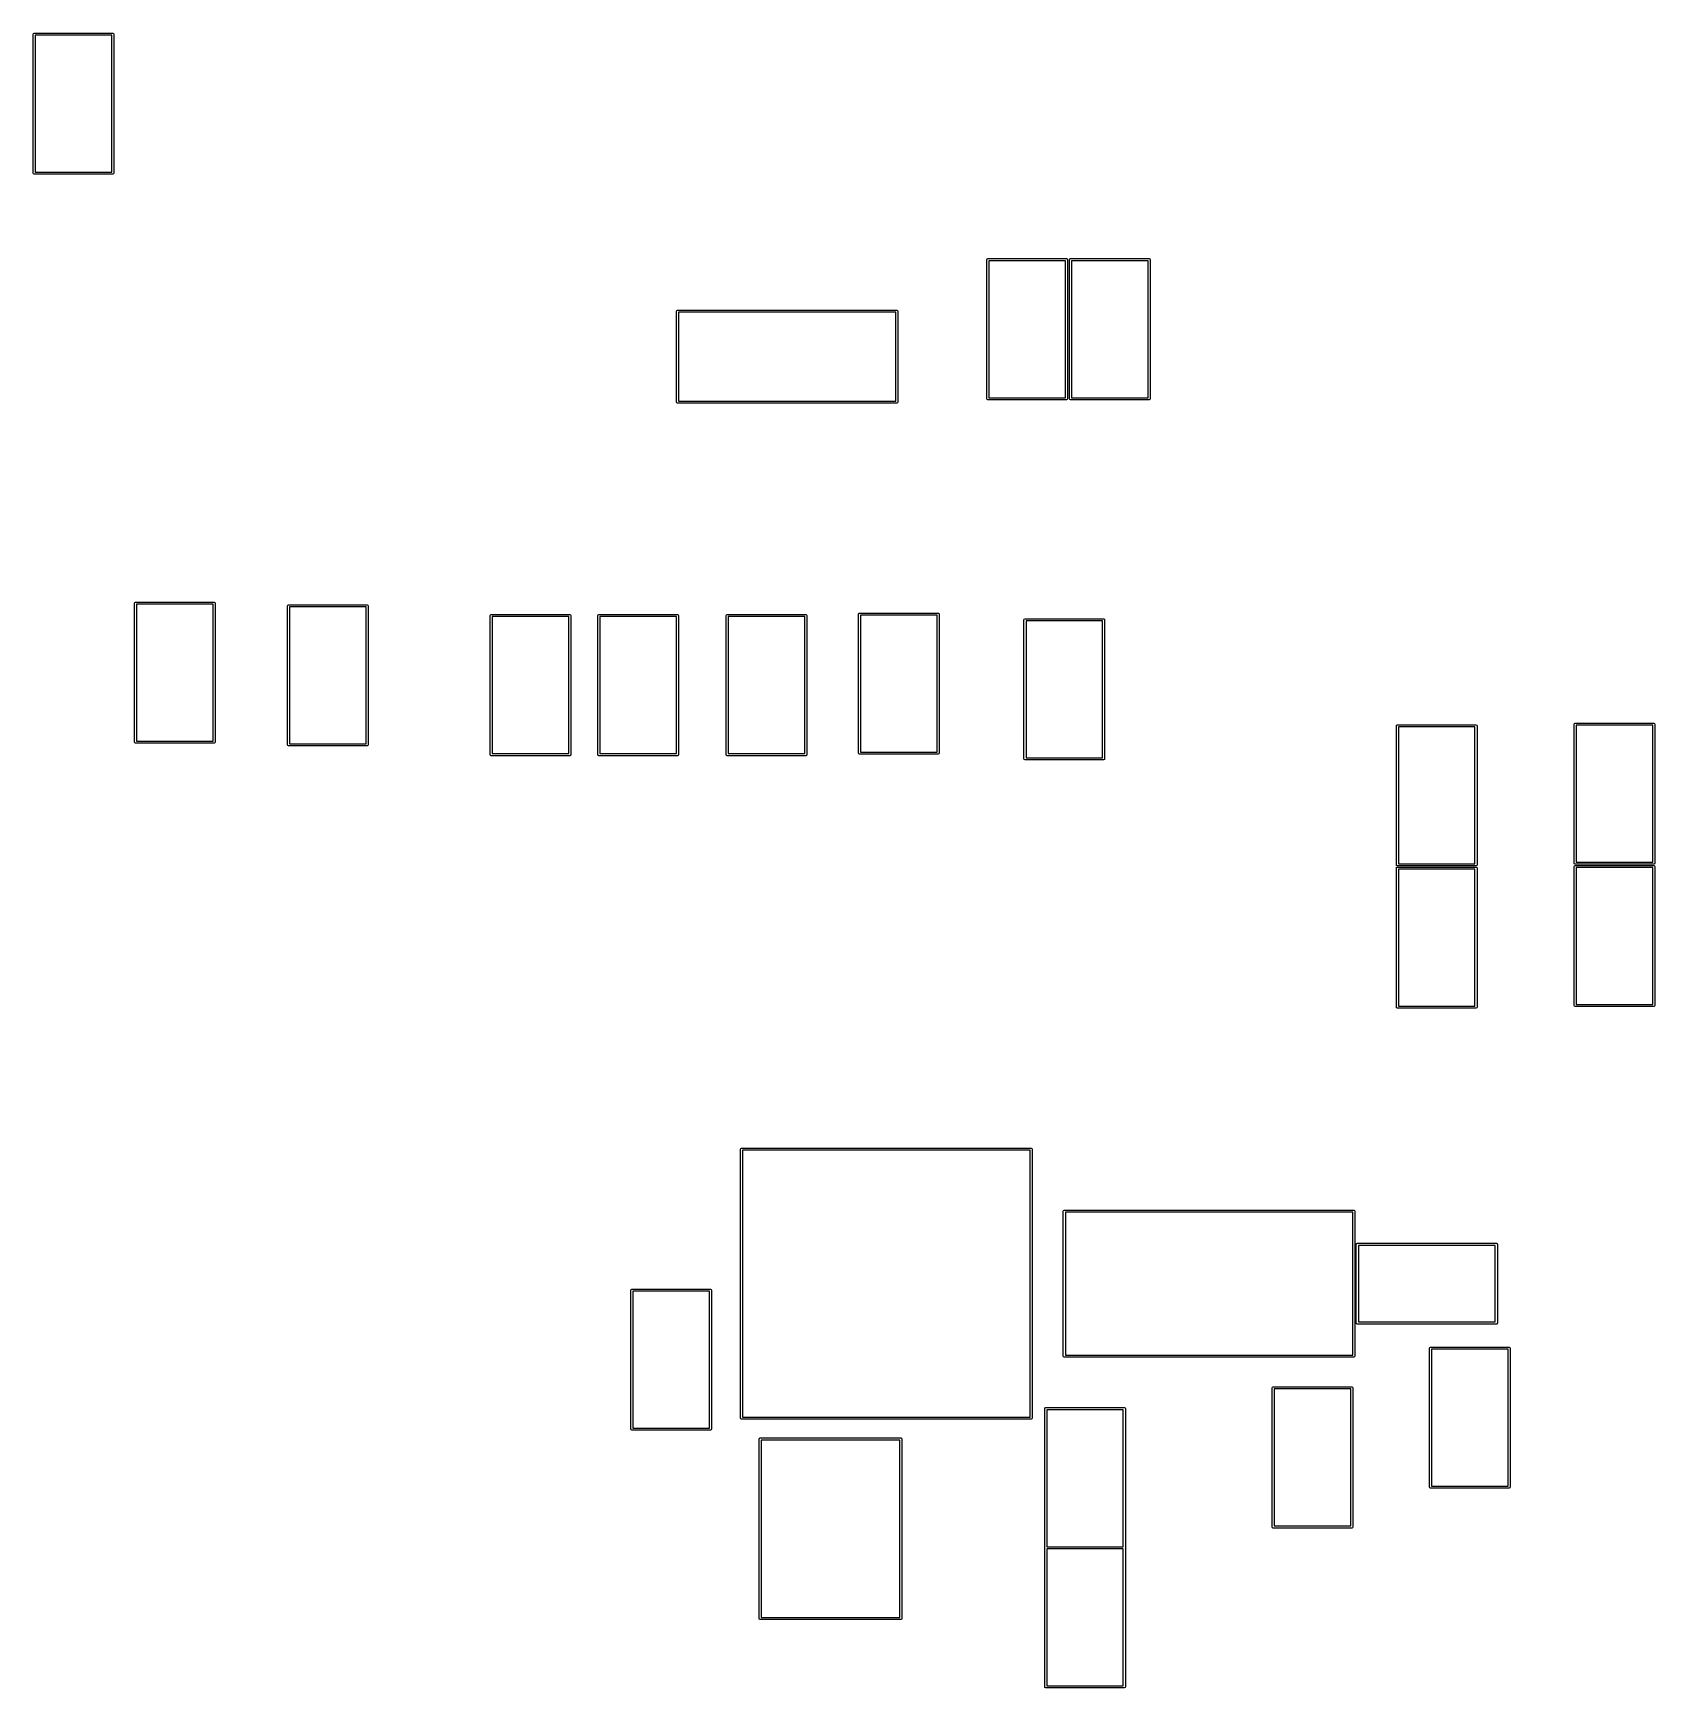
# Model space of a CAD drawing. Extents: x 0.17 to 1.71, y 0.93 to 2.5.
import ezdxf

# ---------------------------------------------------------------- set-up
doc = ezdxf.new("R2010")
doc.units = 0
doc.header["$MEASUREMENT"] = 0
doc.layers.add('BLACK', color=7, linetype='CONTINUOUS')

msp = doc.modelspace()

# ---------------------------------------------------------------- linework, layer by layer
at = {"layer": 'BLACK', "linetype": 'CONTINUOUS'}
for p, q in [((0.168307, 2.4997), (0.168595, 2.5004)), ((0.168307, 2.36742), (0.168307, 2.4997)), ((0.168595, 2.5004), (0.169291, 2.50069)), ((0.169291, 2.50069), (0.244094, 2.50069)), ((0.170276, 2.49872), (0.170276, 2.36841)), ((0.24311, 2.49872), (0.170276, 2.49872)), ((0.24311, 2.36841), (0.24311, 2.49872)), ((0.244094, 2.50069), (0.24479, 2.5004)), ((0.24479, 2.5004), (0.245079, 2.4997)), ((0.245079, 2.4997), (0.245079, 2.36742)), ((0.168595, 2.36673), (0.168307, 2.36742)), ((0.169291, 2.36644), (0.168595, 2.36673)), ((0.244094, 2.36644), (0.169291, 2.36644)), ((0.170276, 2.36841), (0.24311, 2.36841)), ((0.24479, 2.36673), (0.244094, 2.36644)), ((0.245079, 2.36742), (0.24479, 2.36673)), ((1.07579, 2.28514), (1.07608, 2.28583)), ((1.07579, 2.15285), (1.07579, 2.28514)), ((1.07608, 2.28583), (1.07677, 2.28612)), ((1.07677, 2.28612), (1.15157, 2.28612)), ((1.07776, 2.28415), (1.07776, 2.15384)), ((1.15059, 2.28415), (1.07776, 2.28415)), ((1.15059, 2.15384), (1.15059, 2.28415)), ((1.15157, 2.28612), (1.15227, 2.28583)), ((1.15227, 2.28583), (1.15256, 2.28514)), ((1.15256, 2.28514), (1.15256, 2.15285)), ((1.15453, 2.28514), (1.15482, 2.28583)), ((1.15453, 2.15285), (1.15453, 2.28514)), ((1.15482, 2.28583), (1.15551, 2.28612)), ((1.15551, 2.28612), (1.23031, 2.28612)), ((1.1565, 2.28415), (1.1565, 2.15384)), ((1.22933, 2.28415), (1.1565, 2.28415)), ((1.22933, 2.15384), (1.22933, 2.28415)), ((1.23031, 2.28612), (1.23101, 2.28583)), ((1.23101, 2.28583), (1.2313, 2.28514)), ((1.2313, 2.28514), (1.2313, 2.15285)), ((0.780512, 2.23622), (0.7808, 2.23692)), ((0.780512, 2.14961), (0.780512, 2.23622)), ((0.7808, 2.23692), (0.781496, 2.2372)), ((0.781496, 2.2372), (0.990157, 2.2372)), ((0.990157, 2.2372), (0.990853, 2.23692)), ((0.990853, 2.23692), (0.991142, 2.23622)), ((0.991142, 2.23622), (0.991142, 2.14961)), ((0.78248, 2.23524), (0.78248, 2.15059)), ((0.989173, 2.23524), (0.78248, 2.23524)), ((0.989173, 2.15059), (0.989173, 2.23524)), ((0.7808, 2.14891), (0.780512, 2.14961)), ((0.781496, 2.14862), (0.7808, 2.14891)), ((0.990157, 2.14862), (0.781496, 2.14862)), ((0.78248, 2.15059), (0.989173, 2.15059)), ((0.990853, 2.14891), (0.990157, 2.14862)), ((0.991142, 2.14961), (0.990853, 2.14891)), ((1.07608, 2.15216), (1.07579, 2.15285)), ((1.07677, 2.15187), (1.07608, 2.15216)), ((1.15157, 2.15187), (1.07677, 2.15187)), ((1.07776, 2.15384), (1.15059, 2.15384)), ((1.15227, 2.15216), (1.15157, 2.15187)), ((1.15256, 2.15285), (1.15227, 2.15216)), ((1.15482, 2.15216), (1.15453, 2.15285)), ((1.15551, 2.15187), (1.15482, 2.15216)), ((1.23031, 2.15187), (1.15551, 2.15187)), ((1.1565, 2.15384), (1.22933, 2.15384)), ((1.23101, 2.15216), (1.23031, 2.15187)), ((1.2313, 2.15285), (1.23101, 2.15216)), ((0.264764, 1.95837), (0.265052, 1.95906)), ((0.264764, 1.82608), (0.264764, 1.95837)), ((0.265052, 1.95906), (0.265748, 1.95935)), ((0.265748, 1.95935), (0.340551, 1.95935)), ((0.266732, 1.95738), (0.266732, 1.82707)), ((0.339567, 1.95738), (0.266732, 1.95738)), ((0.339567, 1.82707), (0.339567, 1.95738)), ((0.340551, 1.95935), (0.341247, 1.95906)), ((0.341247, 1.95906), (0.341535, 1.95837)), ((0.341535, 1.95837), (0.341535, 1.82608)), ((0.410433, 1.95591), (0.410721, 1.9566)), ((0.410433, 1.82362), (0.410433, 1.95591)), ((0.410721, 1.9566), (0.411417, 1.95689)), ((0.411417, 1.95689), (0.48622, 1.95689)), ((0.412402, 1.95492), (0.412402, 1.82461)), ((0.485236, 1.95492), (0.412402, 1.95492)), ((0.485236, 1.82461), (0.485236, 1.95492)), ((0.48622, 1.95689), (0.486916, 1.9566)), ((0.486916, 1.9566), (0.487205, 1.95591)), ((0.487205, 1.95591), (0.487205, 1.82362)), ((0.603346, 1.94656), (0.603635, 1.94725)), ((0.603346, 1.81427), (0.603346, 1.94656)), ((0.603635, 1.94725), (0.604331, 1.94754)), ((0.604331, 1.94754), (0.679134, 1.94754)), ((0.605315, 1.94557), (0.605315, 1.81526)), ((0.67815, 1.94557), (0.605315, 1.94557)), ((0.67815, 1.81526), (0.67815, 1.94557)), ((0.679134, 1.94754), (0.67983, 1.94725)), ((0.67983, 1.94725), (0.680118, 1.94656)), ((0.680118, 1.94656), (0.680118, 1.81427)), ((0.705709, 1.94656), (0.705997, 1.94725)), ((0.705709, 1.81427), (0.705709, 1.94656)), ((0.705997, 1.94725), (0.706693, 1.94754)), ((0.706693, 1.94754), (0.781496, 1.94754)), ((0.707677, 1.94557), (0.707677, 1.81526)), ((0.780512, 1.94557), (0.707677, 1.94557)), ((0.780512, 1.81526), (0.780512, 1.94557)), ((0.781496, 1.94754), (0.782192, 1.94725)), ((0.782192, 1.94725), (0.78248, 1.94656)), ((0.78248, 1.94656), (0.78248, 1.81427)), ((0.827756, 1.94656), (0.828044, 1.94725)), ((0.827756, 1.81427), (0.827756, 1.94656)), ((0.828044, 1.94725), (0.82874, 1.94754)), ((0.82874, 1.94754), (0.903543, 1.94754)), ((0.829724, 1.94557), (0.829724, 1.81526)), ((0.902559, 1.94557), (0.829724, 1.94557)), ((0.902559, 1.81526), (0.902559, 1.94557)), ((0.903543, 1.94754), (0.904239, 1.94725)), ((0.904239, 1.94725), (0.904528, 1.94656)), ((0.904528, 1.94656), (0.904528, 1.81427)), ((0.95374, 1.94803), (0.954028, 1.94873)), ((0.95374, 1.81575), (0.95374, 1.94803)), ((0.954028, 1.94873), (0.954724, 1.94902)), ((0.954724, 1.94902), (1.02953, 1.94902)), ((0.955709, 1.94705), (0.955709, 1.81673)), ((1.02854, 1.94705), (0.955709, 1.94705)), ((1.02854, 1.81673), (1.02854, 1.94705)), ((1.02953, 1.94902), (1.03022, 1.94873)), ((1.03022, 1.94873), (1.03051, 1.94803)), ((1.03051, 1.94803), (1.03051, 1.81575)), ((1.11122, 1.94262), (1.11151, 1.94331)), ((1.11122, 1.81033), (1.11122, 1.94262)), ((1.11151, 1.94331), (1.1122, 1.9436)), ((1.1122, 1.9436), (1.18701, 1.9436)), ((1.11319, 1.94163), (1.11319, 1.81132)), ((1.18602, 1.94163), (1.11319, 1.94163)), ((1.18602, 1.81132), (1.18602, 1.94163)), ((1.18701, 1.9436), (1.1877, 1.94331)), ((1.1877, 1.94331), (1.18799, 1.94262)), ((1.18799, 1.94262), (1.18799, 1.81033)), ((1.46555, 1.84173), (1.46584, 1.84243)), ((1.46584, 1.84243), (1.46654, 1.84272)), ((1.46654, 1.84272), (1.54134, 1.84272)), ((1.54134, 1.84272), (1.54203, 1.84243)), ((1.54203, 1.84243), (1.54232, 1.84173)), ((1.63484, 1.84321), (1.63513, 1.8439)), ((1.63484, 1.71093), (1.63484, 1.84321)), ((1.63513, 1.8439), (1.63583, 1.84419)), ((1.63583, 1.84419), (1.71063, 1.84419)), ((1.63681, 1.84222), (1.63681, 1.71191)), ((1.70965, 1.84222), (1.63681, 1.84222)), ((1.70965, 1.71191), (1.70965, 1.84222)), ((1.71063, 1.84419), (1.71133, 1.8439)), ((1.71133, 1.8439), (1.71161, 1.84321)), ((1.71161, 1.84321), (1.71161, 1.71093)), ((0.266732, 1.82707), (0.339567, 1.82707)), ((1.46555, 1.70945), (1.46555, 1.84173)), ((1.46752, 1.84075), (1.46752, 1.71043)), ((1.54035, 1.84075), (1.46752, 1.84075)), ((1.54035, 1.71043), (1.54035, 1.84075)), ((1.54232, 1.84173), (1.54232, 1.70945)), ((0.265052, 1.82539), (0.264764, 1.82608)), ((0.265748, 1.8251), (0.265052, 1.82539)), ((0.340551, 1.8251), (0.265748, 1.8251)), ((0.341247, 1.82539), (0.340551, 1.8251)), ((0.341535, 1.82608), (0.341247, 1.82539)), ((0.410721, 1.82293), (0.410433, 1.82362)), ((0.411417, 1.82264), (0.410721, 1.82293)), ((0.48622, 1.82264), (0.411417, 1.82264)), ((0.412402, 1.82461), (0.485236, 1.82461)), ((0.486916, 1.82293), (0.48622, 1.82264)), ((0.487205, 1.82362), (0.486916, 1.82293)), ((0.603635, 1.81358), (0.603346, 1.81427)), ((0.604331, 1.81329), (0.603635, 1.81358)), ((0.679134, 1.81329), (0.604331, 1.81329)), ((0.605315, 1.81526), (0.67815, 1.81526)), ((0.67983, 1.81358), (0.679134, 1.81329)), ((0.680118, 1.81427), (0.67983, 1.81358)), ((0.705997, 1.81358), (0.705709, 1.81427)), ((0.706693, 1.81329), (0.705997, 1.81358)), ((0.781496, 1.81329), (0.706693, 1.81329)), ((0.707677, 1.81526), (0.780512, 1.81526)), ((0.782192, 1.81358), (0.781496, 1.81329)), ((0.78248, 1.81427), (0.782192, 1.81358)), ((0.828044, 1.81358), (0.827756, 1.81427)), ((0.82874, 1.81329), (0.828044, 1.81358)), ((0.903543, 1.81329), (0.82874, 1.81329)), ((0.829724, 1.81526), (0.902559, 1.81526)), ((0.904239, 1.81358), (0.903543, 1.81329)), ((0.904528, 1.81427), (0.904239, 1.81358)), ((0.954028, 1.81505), (0.95374, 1.81575)), ((0.954724, 1.81476), (0.954028, 1.81505)), ((1.02953, 1.81476), (0.954724, 1.81476)), ((0.955709, 1.81673), (1.02854, 1.81673)), ((1.03022, 1.81505), (1.02953, 1.81476)), ((1.03051, 1.81575), (1.03022, 1.81505)), ((1.11319, 1.81132), (1.18602, 1.81132)), ((1.11151, 1.80964), (1.11122, 1.81033)), ((1.1122, 1.80935), (1.11151, 1.80964)), ((1.18701, 1.80935), (1.1122, 1.80935)), ((1.1877, 1.80964), (1.18701, 1.80935)), ((1.18799, 1.81033), (1.1877, 1.80964)), ((1.46584, 1.70875), (1.46555, 1.70945)), ((1.46555, 1.7064), (1.46584, 1.70709)), ((1.46555, 1.57411), (1.46555, 1.7064)), ((1.46654, 1.70846), (1.46584, 1.70875)), ((1.46584, 1.70709), (1.46654, 1.70738)), ((1.54134, 1.70846), (1.46654, 1.70846)), ((1.46654, 1.70738), (1.54134, 1.70738)), ((1.46752, 1.71043), (1.54035, 1.71043)), ((1.46752, 1.70541), (1.46752, 1.5751)), ((1.54035, 1.70541), (1.46752, 1.70541)), ((1.54035, 1.5751), (1.54035, 1.70541)), ((1.54203, 1.70875), (1.54134, 1.70846)), ((1.54134, 1.70738), (1.54203, 1.70709)), ((1.54232, 1.70945), (1.54203, 1.70875)), ((1.54203, 1.70709), (1.54232, 1.7064)), ((1.54232, 1.7064), (1.54232, 1.57411)), ((1.63513, 1.71023), (1.63484, 1.71093)), ((1.63484, 1.70787), (1.63513, 1.70857)), ((1.63484, 1.57559), (1.63484, 1.70787)), ((1.63583, 1.70994), (1.63513, 1.71023)), ((1.63513, 1.70857), (1.63583, 1.70886)), ((1.71063, 1.70994), (1.63583, 1.70994)), ((1.63583, 1.70886), (1.71063, 1.70886)), ((1.63681, 1.71191), (1.70965, 1.71191)), ((1.63681, 1.70689), (1.63681, 1.57657)), ((1.70965, 1.70689), (1.63681, 1.70689)), ((1.70965, 1.57657), (1.70965, 1.70689)), ((1.71133, 1.71023), (1.71063, 1.70994)), ((1.71063, 1.70886), (1.71133, 1.70857)), ((1.71161, 1.71093), (1.71133, 1.71023)), ((1.71133, 1.70857), (1.71161, 1.70787)), ((1.71161, 1.70787), (1.71161, 1.57559)), ((1.46752, 1.5751), (1.54035, 1.5751)), ((1.63513, 1.57489), (1.63484, 1.57559)), ((1.63583, 1.57461), (1.63513, 1.57489)), ((1.71063, 1.57461), (1.63583, 1.57461)), ((1.63681, 1.57657), (1.70965, 1.57657)), ((1.71133, 1.57489), (1.71063, 1.57461)), ((1.71161, 1.57559), (1.71133, 1.57489)), ((1.46584, 1.57342), (1.46555, 1.57411)), ((1.46654, 1.57313), (1.46584, 1.57342)), ((1.54134, 1.57313), (1.46654, 1.57313)), ((1.54203, 1.57342), (1.54134, 1.57313)), ((1.54232, 1.57411), (1.54203, 1.57342)), ((0.841535, 1.43898), (0.841824, 1.43967)), ((0.841535, 1.18307), (0.841535, 1.43898)), ((0.841824, 1.43967), (0.84252, 1.43996)), ((0.84252, 1.43996), (1.11811, 1.43996)), ((0.843504, 1.43799), (0.843504, 1.18406)), ((1.11713, 1.43799), (0.843504, 1.43799)), ((1.11713, 1.18406), (1.11713, 1.43799)), ((1.11811, 1.43996), (1.11881, 1.43967)), ((1.11881, 1.43967), (1.11909, 1.43898)), ((1.11909, 1.43898), (1.11909, 1.18307)), ((1.14862, 1.37992), (1.14891, 1.38062)), ((1.14862, 1.24213), (1.14862, 1.37992)), ((1.14891, 1.38062), (1.14961, 1.38091)), ((1.14961, 1.38091), (1.4252, 1.38091)), ((1.15059, 1.37894), (1.15059, 1.24311)), ((1.42421, 1.37894), (1.15059, 1.37894)), ((1.42421, 1.24311), (1.42421, 1.37894)), ((1.4252, 1.38091), (1.42589, 1.38062)), ((1.42589, 1.38062), (1.42618, 1.37992)), ((1.42618, 1.37992), (1.42618, 1.24213)), ((1.42746, 1.34843), (1.42775, 1.34912)), ((1.42746, 1.27362), (1.42746, 1.34843)), ((1.42775, 1.34912), (1.42844, 1.34941)), ((1.42844, 1.34941), (1.56073, 1.34941)), ((1.42943, 1.34744), (1.42943, 1.27461)), ((1.55974, 1.34744), (1.42943, 1.34744)), ((1.55974, 1.27461), (1.55974, 1.34744)), ((1.56073, 1.34941), (1.56142, 1.34912)), ((1.56142, 1.34912), (1.56171, 1.34843)), ((1.56171, 1.34843), (1.56171, 1.27362)), ((0.737205, 1.30482), (0.737493, 1.30552)), ((0.737205, 1.17254), (0.737205, 1.30482)), ((0.737493, 1.30552), (0.738189, 1.30581)), ((0.738189, 1.30581), (0.812992, 1.30581)), ((0.739173, 1.30384), (0.739173, 1.17352)), ((0.812008, 1.30384), (0.739173, 1.30384)), ((0.812008, 1.17352), (0.812008, 1.30384)), ((0.812992, 1.30581), (0.813688, 1.30552)), ((0.813688, 1.30552), (0.813976, 1.30482)), ((0.813976, 1.30482), (0.813976, 1.17254)), ((1.42775, 1.27293), (1.42746, 1.27362)), ((1.42844, 1.27264), (1.42775, 1.27293)), ((1.56073, 1.27264), (1.42844, 1.27264)), ((1.42943, 1.27461), (1.55974, 1.27461)), ((1.56142, 1.27293), (1.56073, 1.27264)), ((1.56171, 1.27362), (1.56142, 1.27293)), ((1.49705, 1.2497), (1.49734, 1.2504)), ((1.49705, 1.11742), (1.49705, 1.2497)), ((1.49734, 1.2504), (1.49803, 1.25069)), ((1.49803, 1.25069), (1.57283, 1.25069)), ((1.49902, 1.24872), (1.49902, 1.11841)), ((1.57185, 1.24872), (1.49902, 1.24872)), ((1.57185, 1.11841), (1.57185, 1.24872)), ((1.57283, 1.25069), (1.57353, 1.2504)), ((1.57353, 1.2504), (1.57382, 1.2497)), ((1.57382, 1.2497), (1.57382, 1.11742)), ((1.14891, 1.24143), (1.14862, 1.24213)), ((1.14961, 1.24114), (1.14891, 1.24143)), ((1.4252, 1.24114), (1.14961, 1.24114)), ((1.15059, 1.24311), (1.42421, 1.24311)), ((1.42589, 1.24143), (1.4252, 1.24114)), ((1.42618, 1.24213), (1.42589, 1.24143)), ((1.34744, 1.21181), (1.34773, 1.21251)), ((1.34773, 1.21251), (1.34843, 1.2128)), ((1.34843, 1.2128), (1.42323, 1.2128)), ((1.42323, 1.2128), (1.42392, 1.21251)), ((1.42392, 1.21251), (1.42421, 1.21181)), ((1.34744, 1.07953), (1.34744, 1.21181)), ((1.34941, 1.21083), (1.34941, 1.08051)), ((1.42224, 1.21083), (1.34941, 1.21083)), ((1.42224, 1.08051), (1.42224, 1.21083)), ((1.42421, 1.21181), (1.42421, 1.07953)), ((0.841824, 1.18237), (0.841535, 1.18307)), ((0.84252, 1.18209), (0.841824, 1.18237)), ((1.11811, 1.18209), (0.84252, 1.18209)), ((0.843504, 1.18406), (1.11713, 1.18406)), ((1.11881, 1.18237), (1.11811, 1.18209)), ((1.11909, 1.18307), (1.11881, 1.18237)), ((1.13091, 1.19213), (1.13119, 1.19282)), ((1.13091, 1.05984), (1.13091, 1.19213)), ((1.13119, 1.19282), (1.13189, 1.19311)), ((1.13189, 1.19311), (1.20669, 1.19311)), ((1.13287, 1.19114), (1.13287, 1.06083)), ((1.20571, 1.19114), (1.13287, 1.19114)), ((1.20571, 1.06083), (1.20571, 1.19114)), ((1.20669, 1.19311), (1.20739, 1.19282)), ((1.20739, 1.19282), (1.20768, 1.19213)), ((1.20768, 1.19213), (1.20768, 1.05984)), ((0.737493, 1.17184), (0.737205, 1.17254)), ((0.738189, 1.17156), (0.737493, 1.17184)), ((0.812992, 1.17156), (0.738189, 1.17156)), ((0.739173, 1.17352), (0.812008, 1.17352)), ((0.813688, 1.17184), (0.812992, 1.17156)), ((0.813976, 1.17254), (0.813688, 1.17184)), ((0.859239, 1.16324), (0.859527, 1.16394)), ((0.859239, 0.992376), (0.859239, 1.16324)), ((0.859527, 1.16394), (0.860223, 1.16423)), ((0.860223, 1.16423), (0.994081, 1.16423)), ((0.861207, 1.16226), (0.861207, 0.99336)), ((0.993097, 1.16226), (0.861207, 1.16226)), ((0.993097, 0.99336), (0.993097, 1.16226)), ((0.994081, 1.16423), (0.994777, 1.16394)), ((0.994777, 1.16394), (0.995065, 1.16324)), ((0.995065, 1.16324), (0.995065, 0.992376)), ((1.49902, 1.11841), (1.57185, 1.11841)), ((1.49734, 1.11673), (1.49705, 1.11742)), ((1.49803, 1.11644), (1.49734, 1.11673)), ((1.57283, 1.11644), (1.49803, 1.11644)), ((1.57353, 1.11673), (1.57283, 1.11644)), ((1.57382, 1.11742), (1.57353, 1.11673)), ((1.34773, 1.07883), (1.34744, 1.07953)), ((1.34843, 1.07854), (1.34773, 1.07883)), ((1.42323, 1.07854), (1.34843, 1.07854)), ((1.34941, 1.08051), (1.42224, 1.08051)), ((1.42392, 1.07883), (1.42323, 1.07854)), ((1.42421, 1.07953), (1.42392, 1.07883)), ((1.13093, 1.05979), (1.13091, 1.05984)), ((1.13091, 1.05974), (1.13093, 1.05979)), ((1.13091, 0.927461), (1.13091, 1.05974)), ((1.13287, 1.06083), (1.20571, 1.06083)), ((1.13287, 1.05876), (1.13287, 0.928445)), ((1.20571, 1.05876), (1.13287, 1.05876)), ((1.20571, 0.928445), (1.20571, 1.05876)), ((1.20768, 1.05984), (1.20766, 1.05979)), ((1.20766, 1.05979), (1.20768, 1.05974)), ((1.20768, 1.05974), (1.20768, 0.927461)), ((0.859527, 0.99168), (0.859239, 0.992376)), ((0.861207, 0.99336), (0.993097, 0.99336)), ((0.995065, 0.992376), (0.994777, 0.99168)), ((0.860223, 0.991392), (0.859527, 0.99168)), ((0.994081, 0.991392), (0.860223, 0.991392)), ((0.994777, 0.99168), (0.994081, 0.991392)), ((1.13119, 0.926765), (1.13091, 0.927461)), ((1.13189, 0.926476), (1.13119, 0.926765)), ((1.20669, 0.926476), (1.13189, 0.926476)), ((1.13287, 0.928445), (1.20571, 0.928445)), ((1.20739, 0.926765), (1.20669, 0.926476)), ((1.20768, 0.927461), (1.20739, 0.926765))]:
    msp.add_line(p, q, dxfattribs=at)

doc.saveas('drawing.dxf')
